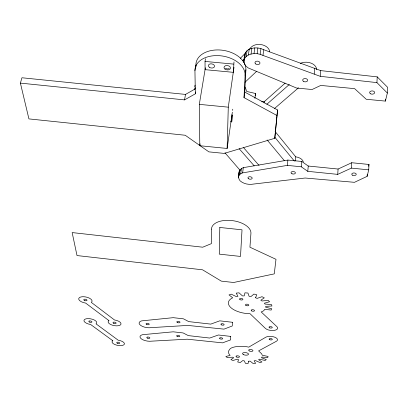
<?xml version="1.0" encoding="UTF-8"?>
<svg xmlns="http://www.w3.org/2000/svg" width="408" height="408" viewBox="0 0 408 408"><rect width="100%" height="100%" fill="white"/><g stroke="black" fill="none" stroke-linecap="round" stroke-linejoin="round"><path stroke-width="0.61" d="M243.923 62.21C244.035 57.502 244.152 51.449 249.196 49.276C253.781 47.185 259.223 47.522 263.711 49.705L320.759 70.615L377.221 76.872L387.6 87.302L387.355 93.029L385.397 101.097L366.231 99.266L354.618 88.643L320.754 85.43L312.079 89.515L296.565 88.036L248.151 67.912L246.09 66.234L244.652 64.296L243.923 62.21L244.188 60.318M244.739 55.478L244.754 54.427M205.377 67.784L199.308 104.356L199.798 145.722L227.123 148.461L228.286 107.166L233.993 67.294M230.474 121.737L231.739 121.864L231.979 114.679M233.993 61.945L233.396 72.338L205.066 69.661L205.035 61.424L205.484 58.727M232.361 115.219L231.739 121.864M385.397 101.097L385.478 99.2M20.4 83.11L28.927 118.901L185.217 135.252L208.891 151.868L224.211 153.408L274.773 138.307L276.971 115.5L244.015 97.629L245.106 75.388L245.886 69.758A25.169 16.855 9 0 0 221.187 50.087A25.169 16.855 9 0 0 195.906 65.05L194.937 70.645L195.335 93.82L184.538 99.894L20.4 83.11L21.935 77.76L185.502 94.421L195.733 88.618M244.015 97.629L244.774 92.086L245.886 69.758M387.355 93.029L376.931 82.62L377.221 76.872M368.71 169.856L368.995 164.465L351.711 162.731L338.094 169.04L308.259 166.031L301.752 161.461L287.91 160.069L243.316 167.642C238.226 168.978 236.946 177.307 240.113 180.851C243.816 184.084 249.14 184.941 253.868 184.018L305.143 178.021L354.46 182.32L367.134 176.348L368.71 169.856L351.365 168.111L337.707 174.374L307.775 171.34L301.247 166.785L287.354 165.383L242.627 172.87L240.735 173.782L239.363 174.971L238.588 176.363M367.134 176.348L367.231 174.558M351.365 168.111L351.711 162.731M337.707 174.374L338.094 169.04M239.287 171.151L238.461 177.868M376.931 82.62L320.255 76.322L320.759 70.615M307.775 171.34L308.259 166.031M314.236 74.129L314.762 68.416M244.774 92.086L277.598 109.987L274.773 138.307M301.247 166.785L301.752 161.461M295.305 160.93L295.713 156.82L275.114 131.498M287.354 165.383L287.91 160.069M276.971 115.5L277.598 109.987M264.053 102.933L264.2 101.714L285.146 83.14M320.255 76.322L262.976 55.422L263.711 49.705M262.976 55.422L260.182 54.305L260.926 48.588M254.908 98.379L255.546 93.498L246.626 91.423L245.575 88.072L244.831 87.057M242.627 172.87L243.316 167.642M239.363 174.971L240.057 169.754M240.735 173.782L241.429 168.56M243.953 60.109C245.514 54.647 252.134 53.132 257.127 53.683L257.887 47.96M254.016 53.586L254.786 47.869M251.048 54.029L251.828 48.317M248.406 54.978L249.196 49.276M244.749 58.12L245.545 52.428M246.264 56.375L247.059 50.674M244.458 58.426L244.632 57.166M227.123 148.461L232.331 112.236M232.591 110.41L232.764 109.191M199.798 145.722L200.099 143.851M255.199 95.635L255.546 93.498M195.335 93.82L195.646 91.984M184.538 99.894L185.502 94.421M368.567 166.245L368.995 164.465M240.307 58.359L245.601 52.933M248.691 49.766L251.338 47.053A10.006 6.88 6.7 0 1 262.451 44.865A10.006 6.88 6.7 0 1 269.657 51.826M242.602 60.807L244.372 59.007M245.05 82.197L256.612 71.334M266.868 104.244L289.298 84.502M274.375 108.645L298.447 87.827M229.235 68.524L227.802 68.947L225.405 68.503M205.035 61.424L233.672 64.112M199.308 104.356L228.286 107.166M257.127 53.683L260.182 54.305M239.108 148.629L254.22 165.867M243.586 147.681L259.055 165.454M224.997 152.832L240.22 170.452M267.148 139.975L284.407 160.721M274.895 137.348L294.392 161.129M195.906 65.05L195.932 66.938M261.717 101.801A9.588 6.12 6.3 0 1 264.2 101.714M300.273 63.373A10.21 6.875 3.7 0 1 311.075 63.138A10.21 6.875 3.7 0 1 316.593 69.625M195.172 87.582A20.466 13.245 9.1 0 0 195.044 87.995A26.331 16.978 8.8 0 0 194.32 89.796M194.789 86.848A26.234 17.044 8.8 0 1 195.024 85.19M194.937 70.645A25.265 16.794 9 0 1 220.294 55.758A25.265 16.794 9 0 1 245.106 75.388M295.713 156.82A8.961 5.304 4.9 0 1 303.302 161.93M211.497 229.112L211.41 243.632L202.725 247.202L72.155 232.575L77.005 255.556L202.562 269.81L221.325 281.132L233.651 282.489L274.263 273.875L275.992 259.32L249.936 247.212L250.935 233.305A19.849 10.47 7.6 0 0 231.632 220.529A19.849 10.47 7.6 0 0 211.497 229.112M219.8 227.46L219.274 254.138L240.511 256.433L242.015 229.816L219.8 227.46M230.739 336.406L230.581 339.905L222.559 342.858L187.292 339.196L151.705 341.149A7.65 3.238 9.6 0 1 141.545 339.017A7.65 3.238 9.6 0 1 142.484 334.708L173.196 331.811L183.126 332.943L188.292 335.606L209.702 338.054L218.392 334.999L230.739 336.406M232.438 322.274L232.259 325.982L223.997 329.134L187.731 325.416L151.149 327.639A7.864 3.422 9.7 0 1 140.704 325.431A7.864 3.422 9.7 0 1 141.658 320.866L173.237 317.669L183.452 318.827L188.761 321.616L210.783 324.11L219.734 320.841L232.438 322.274M255.551 297.733L257.086 298.396L261.982 296.708L264.308 297.835L260.819 300.232L262.023 300.987L268.097 300.375L269.586 301.741L264.384 303.2L264.996 304.067L271.483 304.572L271.957 306L265.73 306.372L265.608 307.214L271.759 308.754L271.177 310.065L264.629 309.33A9.965 4.605 6.7 0 1 261.171 311.936L276.95 326.701A6.543 2.917 6.3 0 1 274.202 330.404A6.543 2.917 6.3 0 1 265.424 328.415L250.022 313.696L248.518 313.696A18.834 8.746 7 0 1 230.464 307.244A18.834 8.746 7 0 1 232.682 297.804L229.026 294.918L231.198 294.153L236.237 296.57L237.92 296.335L236.252 293.117L239.037 292.832L242.444 295.902L244.224 295.892L244.928 292.822L247.957 293.056L249.104 296.305L250.951 296.58L253.904 294.071L256.775 294.8L255.551 297.733M248.594 361.238L248.064 363.554L245.427 363.339L244.331 360.881L242.719 360.611L240.22 362.559L237.701 361.973L238.598 359.672L237.17 359.213L233.004 360.494L230.903 359.601L233.718 357.76L232.524 357.179L227.281 357.602L225.848 356.5L230.127 355.368A17.1 7.201 7 0 1 229.413 349.768A13.275 5.605 7.1 0 1 231.402 347.958A17.095 7.201 7 0 1 247.345 346.836L248.727 347.142L265.889 337.161A6.395 2.79 6.3 0 1 274.747 337.192A6.395 2.79 6.3 0 1 276.425 341.246L258.606 350.885L261.65 353.818L262.293 355.261L268.076 356.444L267.765 357.556L261.865 357.071L261.482 357.714L266.296 359.591L265.083 360.483L259.575 359.183L258.601 359.642L261.946 361.988L259.998 362.559L255.49 360.601L254.113 360.825L255.607 363.36L253.169 363.548L250.16 361.162L248.615 361.207M112.812 340.741L90.596 324.482A6.538 2.79 11.2 0 1 84.002 320.193A6.538 2.79 11.2 0 1 92.381 319.245A6.538 2.79 11.2 0 1 96.038 323.865L118.172 340.19A6.298 2.606 10.3 0 1 124.369 344.184A6.298 2.606 10.3 0 1 116.188 345.025A6.298 2.606 10.3 0 1 112.812 340.741M108.916 320.596L85.654 303.083A6.819 3.029 11.6 0 1 78.744 298.467A6.819 3.029 11.6 0 1 87.455 297.376A6.819 3.029 11.6 0 1 91.31 302.379L114.485 319.964A6.559 2.82 10.6 0 1 120.957 324.253A6.559 2.82 10.6 0 1 112.46 325.222A6.559 2.82 10.6 0 1 108.916 320.596M117.259 343.194A1.525 0.632 10.3 0 0 119.717 343.189A1.525 0.632 10.3 0 0 117.733 342.174A1.525 0.632 10.3 0 0 117.259 343.194M89.388 322.004A1.586 0.673 11.2 0 0 91.912 321.983A1.586 0.673 11.2 0 0 89.816 320.897A1.586 0.673 11.2 0 0 89.388 322.004M147.293 338.069A1.555 0.658 9.6 0 0 149.823 338.059A1.555 0.658 9.6 0 0 147.849 337.013A1.555 0.658 9.6 0 0 147.293 338.069M177.149 336.36A1.576 0.678 8.8 0 0 179.739 336.355A1.576 0.678 8.8 0 0 177.781 335.289A1.576 0.678 8.8 0 0 177.149 336.36M219.973 338.778A1.586 0.689 7.7 0 0 222.62 338.773A1.586 0.689 7.7 0 0 220.718 337.707A1.586 0.689 7.7 0 0 219.973 338.778M269.744 327.859A1.632 0.729 6.3 0 0 272.258 327.507A1.632 0.729 6.3 0 0 269.907 326.604A1.632 0.729 6.3 0 0 269.744 327.859M251.614 310.891A1.678 0.77 6.8 0 0 254.429 310.86A1.678 0.77 6.8 0 0 252.476 309.687A1.678 0.77 6.8 0 0 251.614 310.891M239.981 299.62A1.703 0.801 7.1 0 0 242.837 299.579A1.703 0.801 7.1 0 0 240.827 298.37A1.703 0.801 7.1 0 0 239.981 299.62M245.912 305.408A1.693 0.785 7 0 0 248.747 305.373A1.693 0.785 7 0 0 246.764 304.184A1.693 0.785 7 0 0 245.912 305.408M113.557 323.228A1.591 0.683 10.6 0 0 116.112 323.207A1.591 0.683 10.6 0 0 114.046 322.121A1.591 0.683 10.6 0 0 113.557 323.228M84.374 300.4A1.652 0.734 11.6 0 0 86.996 300.359A1.652 0.734 11.6 0 0 84.803 299.197A1.652 0.734 11.6 0 0 84.374 300.4M146.605 324.396A1.601 0.694 9.7 0 0 149.211 324.38A1.601 0.694 9.7 0 0 147.176 323.284A1.601 0.694 9.7 0 0 146.605 324.396M177.302 322.463A1.617 0.714 8.9 0 0 179.964 322.442A1.617 0.714 8.9 0 0 177.949 321.331A1.617 0.714 8.9 0 0 177.302 322.463M221.35 324.829A1.632 0.729 7.7 0 0 224.074 324.814A1.632 0.729 7.7 0 0 222.115 323.692A1.632 0.729 7.7 0 0 221.35 324.829M249.227 350.905A2.167 0.923 6.9 0 0 252.868 350.911A2.167 0.923 6.9 0 0 250.339 349.483A2.167 0.923 6.9 0 0 249.227 350.905M236.548 356.98A1.765 0.739 7.2 0 0 239.46 356.913A1.765 0.739 7.2 0 0 237.247 355.796A1.765 0.739 7.2 0 0 236.548 356.98M243.326 354.521A3.029 1.275 7 0 0 248.401 354.526A3.029 1.275 7 0 0 244.831 352.548A3.029 1.275 7 0 0 243.326 354.521M269.841 339.742A1.596 0.694 6.3 0 0 272.299 339.42A1.596 0.694 6.3 0 0 269.999 338.548A1.596 0.694 6.3 0 0 269.841 339.742M370.591 93.82A2.514 1.627 0.2 0 0 374.636 92.784A2.514 1.627 0.2 0 0 371.219 91.03A2.514 1.627 0.2 0 0 370.591 93.82M255.617 63.893A2.514 1.703 6.8 0 0 259.86 63.531A2.514 1.703 6.8 0 0 256.933 61.154A2.514 1.703 6.8 0 0 255.617 63.893M303.751 81.508A2.494 1.657 3.8 0 0 307.663 80.442A2.494 1.657 3.8 0 0 304.128 78.662A2.494 1.657 3.8 0 0 303.751 81.508M248.498 178.694A2.142 1.234 6.9 0 0 252.098 178.51A2.142 1.234 6.9 0 0 249.589 176.73A2.142 1.234 6.9 0 0 248.498 178.694M291.98 173.757A2.188 1.275 5 0 0 295.387 172.997A2.188 1.275 5 0 0 292.271 171.569A2.188 1.275 5 0 0 291.98 173.757M352.66 175.246A2.229 1.29 2.3 0 0 356.22 174.481A2.229 1.29 2.3 0 0 353.155 173.038A2.229 1.29 2.3 0 0 352.66 175.246M209.284 67.213A3.101 2.076 9.6 0 0 214.429 66.754A3.101 2.076 9.6 0 0 210.671 63.847A3.101 2.076 9.6 0 0 209.284 67.213M224.936 69.064A3.249 2.178 8.6 0 0 230.352 68.569A3.249 2.178 8.6 0 0 226.445 65.535A3.249 2.178 8.6 0 0 224.936 69.064"/></g></svg>
